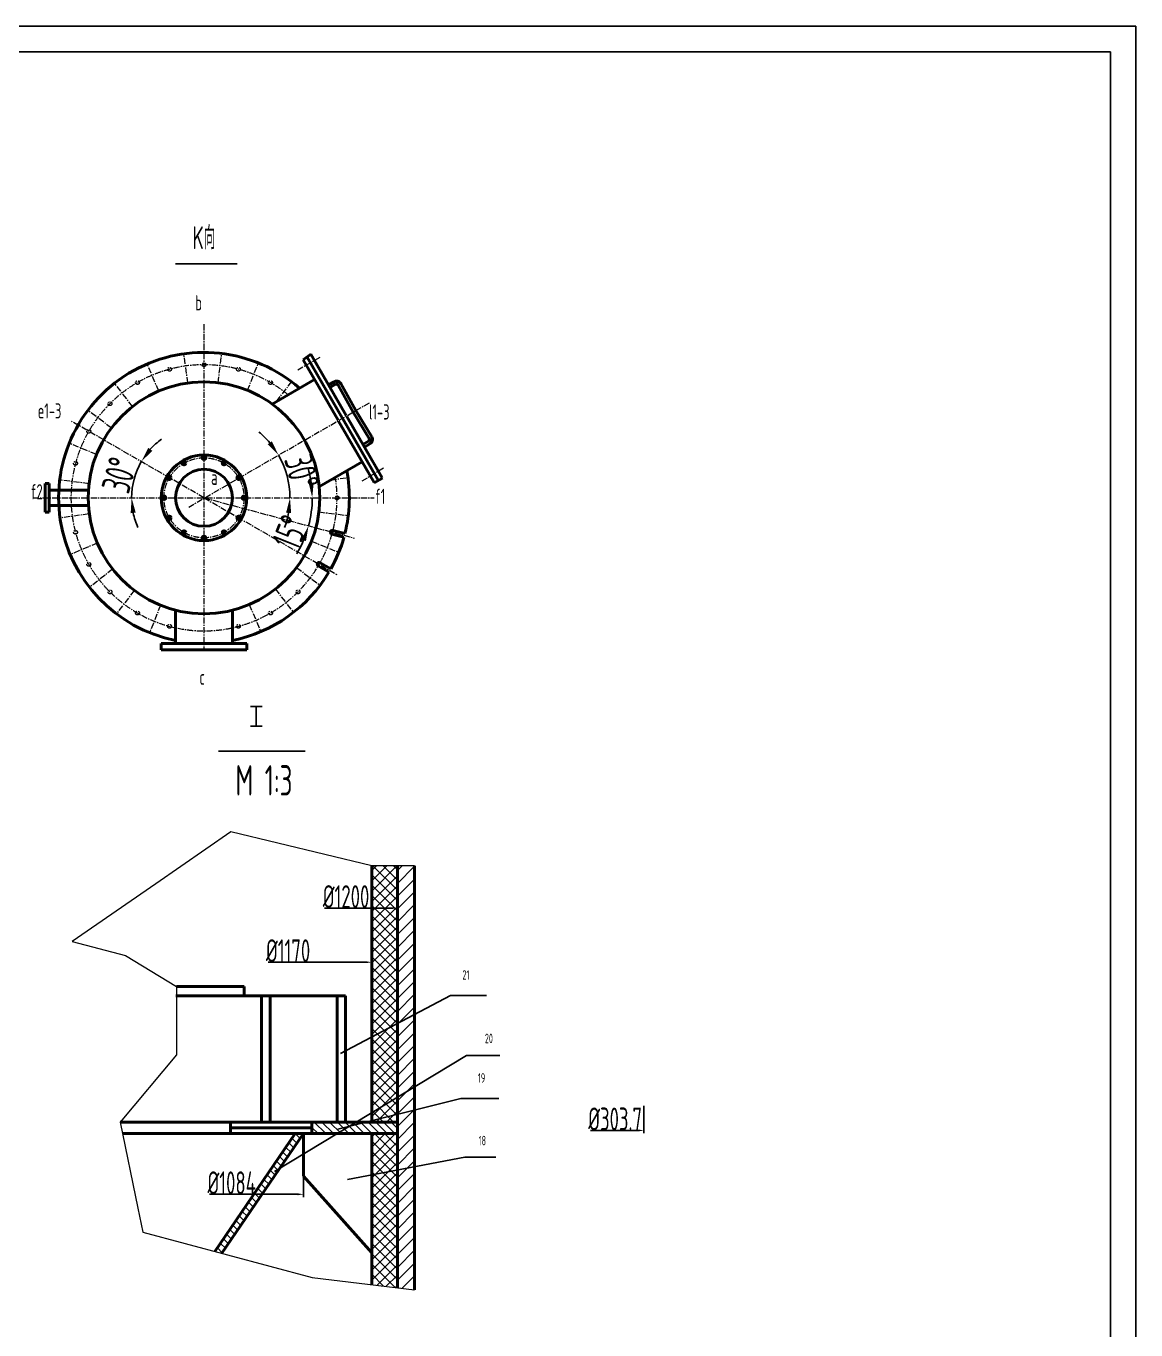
# Model space of a CAD drawing. Header units: millimetres. Extents: x -253 to 11070, y -374 to 15635.
# Drawn here: x 5229 to 11070, y 8776 to 15635 of the extents above; entities that cross this region are included whole.
import ezdxf

# ---------------------------------------------------------------- set-up
doc = ezdxf.new("R2010")
doc.units = ezdxf.units.MM
doc.linetypes.add('CENTER', pattern=[50.8, 31.75, -6.35, 6.35, -6.35])
for name, color, linetype, lineweight in [('中心线', 6, 'CENTER', 18), ('剖面线', 3, 'Continuous', 18), ('文字', 2, 'Continuous', 25), ('标注', 1, 'Continuous', 30), ('粗实线', 5, 'Continuous', 50), ('细实线', 4, 'Continuous', 20)]:
    doc.layers.add(name, color=color, linetype=linetype, lineweight=lineweight)
doc.styles.add('字体120', font='gbenor.shx', dxfattribs={"width": 0.7, "height": 120, "bigfont": 'gbcbig.shx'})
doc.styles.add('字体150', font='gbenor.shx', dxfattribs={"width": 0.7, "height": 150, "bigfont": 'gbcbig.shx'})
doc.styles.add('字体50', font='gbenor.shx', dxfattribs={"width": 0.7, "height": 50, "bigfont": 'gbcbig.shx'})
doc.styles.add('字体80', font='gbenor.shx', dxfattribs={"width": 0.7, "height": 80, "bigfont": 'gbcbig.shx'})
doc.dimstyles.new('基本样式150', dxfattribs={"dimtxt": 150, "dimasz": 80, "dimexe": 30, "dimexo": 0.625, "dimgap": 1.5, "dimtad": 1, "dimdec": 1, "dimdsep": 46, "dimtxsty": '字体150', "dimcen": 20, "dimadec": 0, "dimazin": 0, "dimtfac": 1, "dimtdec": 1, "dimtmove": 0, "dimatfit": 3, "dimfxl": 0, "dimarcsym": 0})
doc.dimstyles.new('基本样式50', dxfattribs={"dimtxt": 50, "dimasz": 10, "dimexe": 9, "dimexo": 0.625, "dimtad": 1, "dimdec": 1, "dimdsep": 46, "dimtxsty": '字体50', "dimcen": 4, "dimadec": 0, "dimazin": 0, "dimtfac": 1, "dimtdec": 1, "dimtmove": 0, "dimatfit": 3, "dimfxl": 0, "dimarcsym": 0})
doc.dimstyles.new('省扯样式50', dxfattribs={"dimtxt": 120, "dimasz": 30, "dimexe": 15, "dimexo": 0.625, "dimtad": 1, "dimdec": 1, "dimdsep": 46, "dimtxsty": '字体120', "dimcen": 4, "dimse2": 1, "dimsd2": 1, "dimadec": 0, "dimazin": 0, "dimtfac": 1, "dimtdec": 1, "dimtmove": 0, "dimatfit": 3, "dimfxl": 0, "dimarcsym": 0})
pattern_1 = [(135, (-300087.716, 34349.793), (-20.2055763, -20.2055763), [])]

# ---------------------------------------------------------------- blocks, each defined once
blk = doc.blocks.new('*D36')
at = {"layer": 'Defpoints', "color": 0}
for p in [(7037.3, 13654.3), (6611.4, 13231.2), (5264.7, 13153.4), (6085.3, 13104.6), (7060.4, 13153.4)]:
    blk.add_point(p, dxfattribs=at)
at = {"layer": '标注', "color": 0, "lineweight": -2}
for start, end in [(40.23548, 50.47096), (0, 30), (339.52904, 349.76452)]:
    blk.add_arc((6169.8, 13153.4), 448.4, start, end, dxfattribs=at)
at = {"layer": '标注', "color": 0}
for points in [[(6523, 13450.7), (6501.2, 13435.4), (6558.1, 13377.6)], [(6597.8, 13074.9), (6624.4, 13072.5), (6618.2, 13153.4)]]:
    blk.add_solid(points, dxfattribs=at)
at = {"layer": '标注', "color": 0, "insert": (6680.8, 13290.3), "char_height": 150, "attachment_point": 5, "rotation": 285, "style": '字体150'}
blk.add_mtext('30°', dxfattribs=at)
blk = doc.blocks.new('*D37')
at = {"layer": 'Defpoints', "color": 0}
for p in [(5264.7, 13153.4), (6165.8, 13153.4), (6733.2, 13103.7), (7060.4, 13153.4), (6955.9, 12941.7)]:
    blk.add_point(p, dxfattribs=at)
at = {"layer": '标注', "color": 0, "lineweight": -2}
for start, end in [(8.05323, 16.10646), (345, 0), (328.89354, 336.94677)]:
    blk.add_arc((6165.8, 13153.4), 569.6, start, end, dxfattribs=at)
at = {"layer": '标注', "color": 0}
for points in [[(6743.1, 13234.1), (6716.5, 13232.2), (6735.4, 13153.4)], [(6677.3, 12934.7), (6702.5, 12926), (6716, 13005.9)]]:
    blk.add_solid(points, dxfattribs=at)
at = {"layer": '标注', "color": 0, "insert": (6620, 12972.2), "char_height": 150, "attachment_point": 5, "rotation": 68.25827, "style": '字体150'}
blk.add_mtext('15°', dxfattribs=at)
blk = doc.blocks.new('*D38')
at = {"layer": 'Defpoints', "color": 0}
for p in [(5468.9, 13555.7), (5807.8, 13283.7), (5264.7, 13153.4), (6165.8, 13153.4), (7060.4, 13153.4)]:
    blk.add_point(p, dxfattribs=at)
at = {"layer": '标注', "color": 0, "lineweight": -2}
for start, end in [(125.89053, 137.94527), (150, 180), (192.05473, 204.10947)]:
    blk.add_arc((6165.8, 13153.4), 380.9, start, end, dxfattribs=at)
at = {"layer": '标注', "color": 0}
for points in [[(5893.7, 13400.7), (5872.1, 13416.4), (5835.9, 13343.8)], [(5780, 13072.4), (5806.5, 13075.2), (5784.8, 13153.4)]]:
    blk.add_solid(points, dxfattribs=at)
at = {"layer": '标注', "color": 0, "insert": (5719.9, 13272.8), "char_height": 150, "attachment_point": 5, "rotation": 75, "style": '字体150'}
blk.add_mtext('30°', dxfattribs=at)
blk = doc.blocks.new('*D5')
at = {"layer": 'Defpoints', "color": 0}
for p in [(6288.6, 10994.7), (6288.6, 10723), (7183.3, 10723)]:
    blk.add_point(p, dxfattribs=at)
at = {"layer": '标注', "color": 0, "lineweight": -2}
for p, q in [((7153.3, 10994.7), (6800.7, 10994.7)), ((7183.3, 10723.6), (7183.3, 11009.7))]:
    blk.add_line(p, q, dxfattribs=at)
at = {"layer": '标注', "color": 0}
blk.add_solid([(7153.3, 10999.7), (7153.3, 10989.7), (7183.3, 10994.7)], dxfattribs=at)
at = {"layer": '标注', "color": 0, "insert": (6913.4, 11055.3), "char_height": 120, "attachment_point": 5, "style": '字体120'}
blk.add_mtext('%%C1200', dxfattribs=at)
blk = doc.blocks.new('*D6')
at = {"layer": 'Defpoints', "color": 0}
for p in [(6168.5, 10710), (6168.5, 10623.8), (7048.3, 10623.8)]:
    blk.add_point(p, dxfattribs=at)
at = {"layer": '标注', "color": 0, "lineweight": -2}
for p, q in [((7018.3, 10710), (6502.8, 10710)), ((7048.3, 10624.4), (7048.3, 10725))]:
    blk.add_line(p, q, dxfattribs=at)
at = {"layer": '标注', "color": 0}
blk.add_solid([(7018.3, 10715), (7018.3, 10705), (7048.3, 10710)], dxfattribs=at)
at = {"layer": '标注', "color": 0, "insert": (6608.4, 10770.6), "char_height": 120, "attachment_point": 5, "style": '字体120'}
blk.add_mtext('%%C1170', dxfattribs=at)
blk = doc.blocks.new('*D39')
at = {"layer": 'Defpoints', "color": 0}
for p in [(5934.2, 9808.6), (6689, 9808.6), (5934.2, 9489.1)]:
    blk.add_point(p, dxfattribs=at)
at = {"layer": '标注', "color": 0, "lineweight": -2}
for p, q in [((6689, 9808), (6689, 9474.1)), ((6659, 9489.1), (6195.5, 9489.1))]:
    blk.add_line(p, q, dxfattribs=at)
at = {"layer": '标注', "color": 0}
blk.add_solid([(6659, 9494.1), (6659, 9484.1), (6689, 9489.1)], dxfattribs=at)
at = {"layer": '标注', "color": 0, "insert": (6311.6, 9549.7), "char_height": 120, "attachment_point": 5, "style": '字体120'}
blk.add_mtext('%%C1084', dxfattribs=at)
blk = doc.blocks.new('*D8')
at = {"layer": 'Defpoints', "color": 0}
for p in [(8177.5, 9955), (8481.3, 9955), (8177.5, 9824.9)]:
    blk.add_point(p, dxfattribs=at)
at = {"layer": '标注', "color": 0, "lineweight": -2}
for p, q in [((8481.3, 9954.4), (8481.3, 9809.9)), ((8451.3, 9824.9), (8199.3, 9824.9))]:
    blk.add_line(p, q, dxfattribs=at)
at = {"layer": '标注', "color": 0}
blk.add_solid([(8451.3, 9829.9), (8451.3, 9819.9), (8481.3, 9824.9)], dxfattribs=at)
at = {"layer": '标注', "color": 0, "insert": (8329.4, 9885.5), "char_height": 120, "attachment_point": 5, "style": '字体120'}
blk.add_mtext('%%c303.7', dxfattribs=at)

msp = doc.modelspace()

# ---------------------------------------------------------------- hatches: boundary and pattern name
at = {"layer": '剖面线'}
h = msp.add_hatch(dxfattribs=at)
h.set_pattern_fill('ANSI37', color=256, scale=12, style=0)
h.set_pattern_definition([(45, (-300087.716, 34349.793), (-26.9407684, 26.9407684), []), (135, (-300087.716, 34349.793), (-26.9407684, -26.9407684), [])])
h.paths.add_polyline_path([(7048.32, 9868.59), (7183.32, 9868.59), (7183.32, 11217.09), (7048.32, 11217.09)])
h.paths.add_polyline_path([(7183.32, 9808.59), (7048.32, 9808.59), (7048.32, 9013.31), (7183.32, 8996.74)])
h = msp.add_hatch(dxfattribs=at)
h.set_pattern_fill('ANSI31', color=256, scale=15, style=0)
h.set_pattern_definition([(45, (-300087.716, 34349.793), (-33.6759605, 33.6759605), [])])
h.paths.add_polyline_path([(7183.32, 8996.74), (7273.32, 8985.69), (7273.32, 11217.09), (7183.32, 11217.09)])
h = msp.add_hatch(dxfattribs=at)
h.set_pattern_fill('ANSI31', color=256, scale=9, angle=90, style=0)
h.set_pattern_definition(pattern_1)
h.paths.add_polyline_path([(7183.32, 9808.59), (7183.32, 9868.59), (6733.61, 9868.59), (6733.61, 9808.59)])
h = msp.add_hatch(dxfattribs=at)
h.set_pattern_fill('ANSI31', color=256, scale=9, angle=90, style=0)
h.set_pattern_definition(pattern_1)
h.paths.add_polyline_path([(6688.99, 9808.59), (6645.45, 9808.59), (6223.6, 9188.77), (6260.43, 9178.91)])

# ---------------------------------------------------------------- linework, layer by layer
for p, q in [((11070.1, 15635.15), (-253.12, 15635.15)), ((11070.1, -373.54), (11070.1, 15635.15))]:
    msp.add_line(p, q)
at = {"layer": '中心线'}
for p, q in [((6165.75, 14066.07), (6165.75, 13378.38)), ((5927.41, 13714.89), (5866.84, 13857.56)), ((6080.86, 13757.44), (6059.29, 13910.93)), ((6240.09, 13758.83), (6258.98, 13912.68)), ((6394.26, 13718.96), (6452.33, 13862.67)), ((6775.39, 13890.65), (6654.85, 13823.37)), ((5790.2, 13634.07), (5694.77, 13756.21)), ((6547.7, 13660.24), (6626.14, 13764.33)), ((6085.28, 13104.59), (7037.33, 13654.26)), ((5678.59, 13520.49), (5554.8, 13613.77)), ((6165.75, 13153.38), (5468.89, 13555.72)), ((5600.17, 13381.89), (5456.46, 13439.95)), ((6165.75, 13387.43), (6165.75, 12354.3)), ((7111.09, 13309.21), (6992.55, 13238.45)), ((5560.3, 13227.72), (5406.46, 13246.61)), ((6831.96, 13247.01), (6923.31, 13259.85)), ((5264.66, 13153.38), (7060.42, 13153.38)), ((6165.75, 13153.38), (6955.88, 12941.67)), ((6165.75, 13153.38), (6866.66, 12748.71)), ((5561.69, 13068.48), (5408.2, 13046.91)), ((6771.21, 13079.04), (6925.05, 13060.15)), ((5604.25, 12915.03), (5461.57, 12854.47)), ((6731.34, 12924.87), (6875.05, 12866.8)), ((5685.07, 12777.83), (5562.93, 12682.4)), ((6652.92, 12786.27), (6776.71, 12692.99)), ((5798.65, 12666.21), (5705.37, 12542.42)), ((6541.31, 12672.69), (6636.73, 12550.55)), ((5937.24, 12587.8), (5879.18, 12444.08)), ((6404.1, 12591.87), (6464.66, 12449.19))]:
    msp.add_line(p, q, dxfattribs=at)
for centre, radius in [((6165.75, 13853.38), 10), ((5984.58, 13829.53), 10), ((6346.93, 13829.53), 10), ((5815.75, 13759.6), 10), ((6515.75, 13759.6), 10), ((5670.78, 13648.35), 10), ((5559.54, 13503.38), 10), ((5489.61, 13334.55), 10), ((6165.75, 13153.38), 210.62), ((6865.75, 13153.38), 10), ((5489.61, 12972.21), 10), ((5559.54, 12803.38), 10), ((5670.78, 12658.4), 10), ((6660.73, 12658.4), 10), ((5815.75, 12547.16), 10), ((6515.75, 12547.16), 10), ((5984.58, 12477.23), 10), ((6346.93, 12477.23), 10)]:
    msp.add_circle(centre, radius, dxfattribs=at)
msp.add_arc((6165.75, 13153.38), 700, 50.748092, 8.898218, dxfattribs=at)
at = {"layer": '标注'}
for p, q in [((10935.46, 15500.51), (83.48, 15500.51)), ((10935.46, -238.9), (10935.46, 15500.51)), ((6016.52, 14384.93), (6339.48, 14384.93)), ((6410.5, 12054.9), (6471.8, 12054.9)), ((6441.15, 12054.9), (6441.15, 11951.83)), ((6410.5, 11951.83), (6471.8, 11951.83)), ((6242.64, 11820.59), (6697.52, 11820.59))]:
    msp.add_line(p, q, dxfattribs=at)
at = {"layer": '粗实线'}
for p, q in [((6728.51, 13908.53), (6687.5, 13879.55)), ((6871.08, 13561.59), (6687.5, 13879.55)), ((6892.73, 13574.09), (6708.01, 13894.04)), ((6914.38, 13586.59), (6728.51, 13908.53)), ((6524.42, 13646.8), (6747.52, 13775.61)), ((6821.44, 13747.56), (6850.47, 13764.32)), ((6829.44, 13733.71), (6858.47, 13750.46)), ((6872.22, 13746.64), (6950.77, 13604.62)), ((6886.22, 13754.39), (6964.77, 13612.36)), ((7034.79, 13465.07), (6951.06, 13604.11)), ((7048.49, 13473.32), (6964.77, 13612.36)), ((6873.96, 13556.6), (7060.71, 13233.14)), ((6895.61, 13569.1), (7082.36, 13245.64)), ((6917.26, 13581.6), (7104.01, 13258.14)), ((7002.19, 13434.49), (7031.22, 13451.25)), ((7010.19, 13420.64), (7039.22, 13437.39)), ((6772.84, 13212.88), (6997.52, 13342.59)), ((7105.35, 13255.82), (7061.75, 13231.33)), ((5330.24, 13228.38), (5350.24, 13228.38)), ((5330.24, 13228.38), (5330.24, 13078.38)), ((5350.24, 13228.38), (5350.24, 13078.38)), ((5350.24, 13193.38), (5557.07, 13193.38)), ((5350.24, 13113.38), (5557.07, 13113.38)), ((5330.24, 13078.38), (5350.24, 13078.38)), ((6844.42, 12981.88), (6907.21, 12965.06)), ((6839.24, 12962.56), (6902.04, 12945.74)), ((6766.91, 12794.75), (6823.21, 12762.25)), ((6776.91, 12812.07), (6833.21, 12779.57)), ((6015.75, 12562.11), (6015.75, 12386.3)), ((6315.75, 12562.11), (6315.75, 12386.3)), ((5940.75, 12386.3), (5940.75, 12354.3)), ((5940.75, 12386.3), (6390.75, 12386.3)), ((5940.75, 12354.3), (6390.75, 12354.3)), ((6390.75, 12386.3), (6390.75, 12354.3)), ((7048.32, 11217.09), (7048.32, 9868.59)), ((7183.32, 11217.09), (7183.32, 8996.74)), ((7273.32, 11217.09), (7273.32, 8985.69)), ((6376.74, 10583.04), (6020.51, 10583.04)), ((6376.74, 10533.74), (6376.74, 10583.04)), ((6911.24, 10533.74), (6017.92, 10533.74)), ((6468.54, 9868.59), (6468.54, 10533.74)), ((6513.54, 9868.59), (6513.54, 10533.74)), ((6866.24, 9868.59), (6866.24, 10533.74)), ((6911.24, 9868.59), (6911.24, 10533.74)), ((7183.32, 9868.59), (5724.08, 9868.59)), ((6468.54, 9868.59), (6304.5, 9868.59)), ((6304.5, 9868.59), (6304.5, 9808.59)), ((6304.5, 9838.59), (6733.61, 9838.59)), ((6733.61, 9868.59), (6733.61, 9808.59)), ((7183.32, 9808.59), (5736.52, 9808.59)), ((6645.45, 9808.59), (6223.6, 9188.77)), ((6688.99, 9808.59), (6260.43, 9178.91)), ((6688.99, 9808.59), (6688.99, 9584.73)), ((7048.32, 9808.59), (7048.32, 9013.31)), ((6688.99, 9584.73), (7048.32, 9180.81))]:
    msp.add_line(p, q, dxfattribs=at)
for centre, radius in [((6165.75, 13153.38), 610), ((6165.75, 13153.38), 225), ((6060.45, 13335.78), 9.5), ((6165.75, 13363.99), 9.5), ((6271.06, 13335.78), 9.5), ((5983.35, 13258.69), 9.5), ((6165.75, 13153.38), 150), ((6348.15, 13258.69), 9.5), ((5955.14, 13153.38), 9.5), ((6376.37, 13153.38), 9.5), ((5983.35, 13048.07), 9.5), ((6348.15, 13048.07), 9.5), ((6060.45, 12970.98), 9.5), ((6271.06, 12970.98), 9.5), ((6165.75, 12942.76), 9.5)]:
    msp.add_circle(centre, radius, dxfattribs=at)
for centre, radius, start, end in [((6165.75, 13153.38), 765, 48.914654, 258.692271), ((6863.47, 13741.8), 26, 28.944451, 120), ((6863.47, 13741.8), 10, 28.944451, 120), ((7026.22, 13459.91), 10, 300, 31.055549), ((7026.22, 13459.91), 26, 300, 31.055549), ((6165.75, 13153.38), 765, 345.748986, 10.76549), ((6841.9, 12972.21), 10, 75.409259, 254.590741), ((6165.75, 13153.38), 765, 330.748986, 344.251014), ((6165.75, 13153.38), 765, 281.307729, 329.251014), ((6771.97, 12803.38), 10, 60.409259, 239.590741)]:
    msp.add_arc(centre, radius, start, end, dxfattribs=at)
at = {"layer": '细实线'}
msp.add_lwpolyline([(7273.32, 11217.09), (7048.32, 11217.09), (6306.13, 11395.33), (5911.83, 11123.28), (5472.15, 10819.92), (5752.07, 10744.92), (6020.51, 10583.04), (6020.51, 10222.73), (5724.08, 9868.59), (5817.95, 9415.98), (5843.98, 9290.49), (6734.73, 9051.82), (7273.32, 8985.69)], dxfattribs=at)

# ---------------------------------------------------------------- texts
at = {"layer": '文字', "width": 0.7}
for s, height, style, p in [('b', 80, '字体80', (6119.91, 14139.57)), ('e1-3', 80, '字体80', (5290.67, 13570.92)), ('l1-3', 80, '字体80', (7033.67, 13564.96)), ('a', 80, '字体80', (6203.11, 13221.22)), ('  f2', 80, '字体80', (5192.85, 13145.13)), ('f1', 80, '字体80', (7065.29, 13121.04)), ('c', 80, '字体80', (6141.88, 12169.81)), ('21', 50, '字体50', (7525.9, 10618.03)), ('20', 50, '字体50', (7644.08, 10284.14)), ('19', 50, '字体50', (7607.41, 10076.47)), ('18', 50, '字体50', (7611.48, 9746.65))]:
    msp.add_text(s, height=height, dxfattribs=dict(at, style=style)).set_placement(p)
at = {"layer": '标注', "style": '字体80', "width": 0.7}
for s, height, p in [('K向', 120, (6105.26, 14461.33)), ('M 1:3', 160, (6331.58, 11586.91))]:
    msp.add_text(s, height=height, dxfattribs=at).set_placement(p)

# ---------------------------------------------------------------- dimensions: what is measured, and where the dimension line sits
at = {"layer": '标注'}
for base, line1, line2, picture, middle in [((6611.39, 13231.25), ((6085.28, 13104.59), (7037.33, 13654.26)), ((5264.66, 13153.38), (7060.42, 13153.38)), '*D36', (6680.82, 13290.31)), ((5807.79, 13283.67), ((5264.66, 13153.38), (7060.42, 13153.38)), ((6165.75, 13153.38), (5468.89, 13555.72)), '*D38', (5719.91, 13272.84))]:
    dim = msp.add_angular_dim_2l(base=base, line1=line1, line2=line2, dimstyle='基本样式150', dxfattribs=at)
    dim.commit()
    dim.dimension.update_dxf_attribs({"geometry": picture, "text_midpoint": middle})
dim = msp.add_angular_dim_2l(base=(6733.23, 13103.73), line1=((6165.75, 13153.38), (6955.88, 12941.67)), line2=((5264.66, 13153.38), (7060.42, 13153.38)), dimstyle='基本样式150', dxfattribs=at)
dim.commit()
dim.dimension.update_dxf_attribs({"geometry": '*D37', "text_midpoint": (6694.87, 12942.37), "dimtype": 162})
dim = msp.add_linear_dim(base=(6288.59, 10994.68), p1=(7183.32, 10723.02), p2=(6288.59, 10723.02), text='%%C1200', dimstyle='省扯样式50', override={"dimpost": '%%c<>'}, dxfattribs=at)
dim.commit()
dim.dimension.update_dxf_attribs({"geometry": '*D5', "text_midpoint": (6913.4, 10994.68), "dimtype": 160})
for base, p1, p2, text, picture, middle in [((6168.53, 10709.98), (7048.32, 10623.76), (6168.53, 10623.76), '%%C1170', '*D6', (6608.42, 10770.61)), ((5934.16, 9489.06), (6688.99, 9808.59), (5934.16, 9808.59), '%%C1084', '*D39', (6311.58, 9549.68))]:
    dim = msp.add_linear_dim(base=base, p1=p1, p2=p2, text=text, dimstyle='省扯样式50', override={"dimpost": '%%c<>'}, dxfattribs=at)
    dim.commit()
    dim.dimension.update_dxf_attribs({"geometry": picture, "text_midpoint": middle})
dim = msp.add_linear_dim(base=(8177.54, 9824.92), p1=(8481.26, 9954.98), p2=(8177.54, 9954.98), dimstyle='省扯样式50', override={"dimpost": '%%c<>'}, dxfattribs=at)
dim.commit()
dim.dimension.update_dxf_attribs({"geometry": '*D8', "text_midpoint": (8329.4, 9885.54)})

# ---------------------------------------------------------------- leaders
for points in [[(6884.66, 10230.38), (7462.57, 10535.12), (7652.91, 10535.12)], [(6536.19, 9609.38), (7547.79, 10220.11), (7722.76, 10220.11)], [(6869.73, 9831.55), (7516.74, 9993.61), (7717.23, 9993.61)], [(6920.97, 9566.84), (7538.82, 9685.2), (7701.03, 9685.2)]]:
    msp.add_leader(points, dimstyle='基本样式50', override={"dimgap": 0.625, "dimtad": 0}, dxfattribs=at)

doc.saveas('drawing.dxf')
